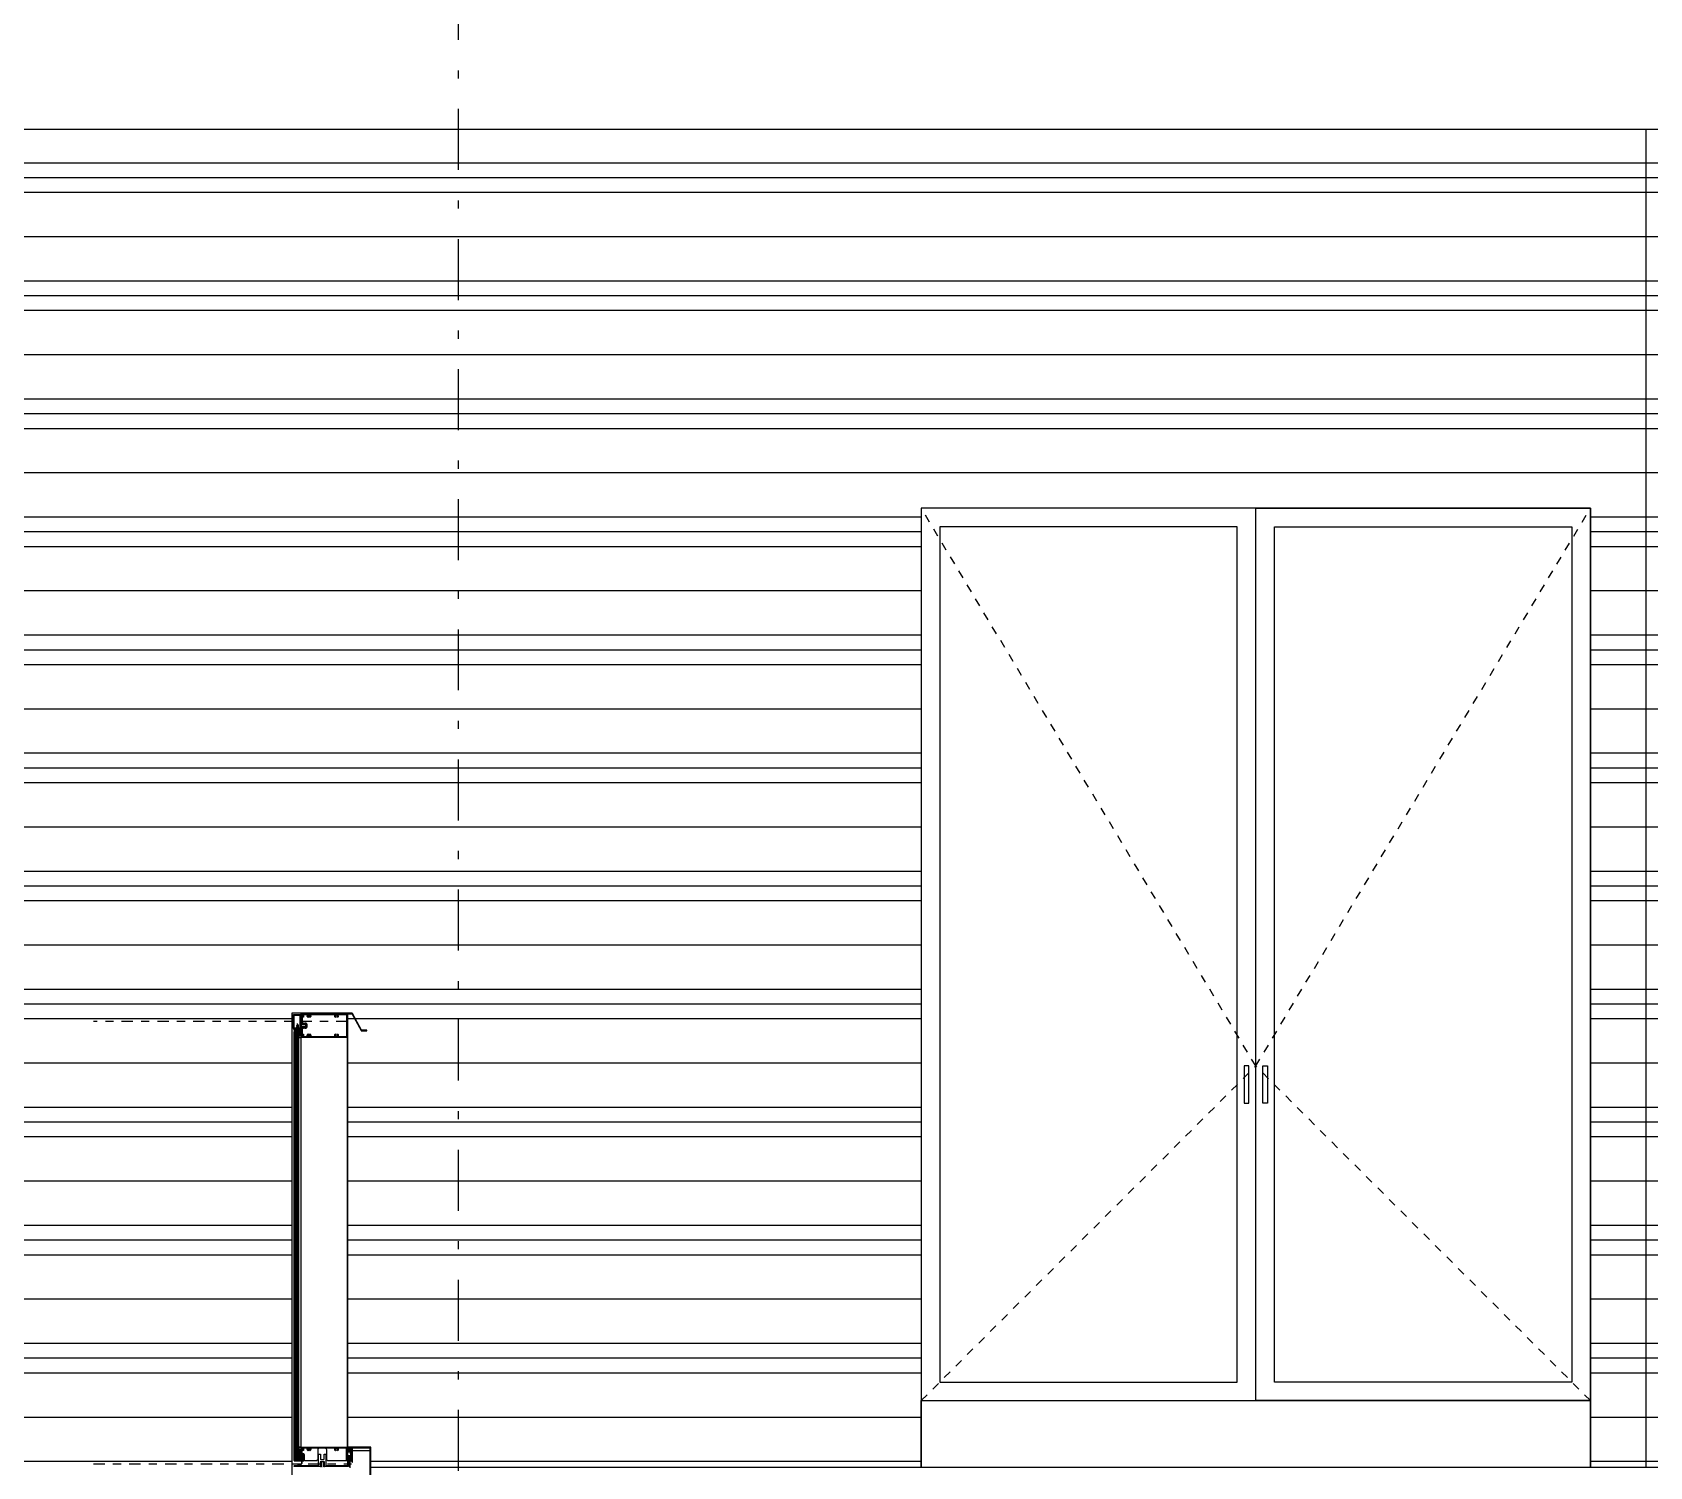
# Model space of a CAD drawing. Header units: millimetres. Extents: x -101 to 3415, y -52 to 1366.
# Drawn here: x 223.07 to 242.97, y 163.55 to 181.19 of the extents above; entities that cross this region are included whole.
import ezdxf

# ---------------------------------------------------------------- set-up
doc = ezdxf.new("R2010")
doc.units = ezdxf.units.MM
for name, pattern in [('CENTER3', [0.28, 0.14, -0.05, 0.04, -0.05]), ('DASHDOT2', [0.5, 0.25, -0.125, 0, -0.125]), ('HIDDEN8', [0.046875, 0.03125, -0.015625]), ('OCULTA2', [0.3, 0.2, -0.1])]:
    doc.linetypes.add(name, pattern=pattern)
doc.layers.add('00_ARQ', color=8, linetype='Continuous')
pattern_1 = [(180, (359.6271208, 177.1825633), (-0.0003629754005, 0.000725950801), [0, -0.000725950801])]
pattern_2 = [(180, (359.6271208, 177.1825633), (-0.0003629754005, 0.000725950801), [0, -0.000725950801])]

msp = doc.modelspace()

# ---------------------------------------------------------------- hatches: boundary and pattern name
at = {"layer": '00_ARQ'}
h = msp.add_hatch(dxfattribs=at)
h.set_pattern_fill('PLASTI', color=9, scale=0.228646)
h.set_pattern_definition([(0, (-3488.3955, -6.6233), (0, 1.4519016), []), (0, (-3488.3955, -6.4419), (0, 1.4519016), []), (0, (-3488.3955, -6.2604), (0, 1.4519016), []), (0, (-3488.3955, -5.7159), (0, 1.4519016), [])])
edge = h.paths.add_edge_path()
edge.add_line((226.265, 169.123), (226.265, 80.537))
edge.add_line((226.265, 80.537), (213.918, 80.537))
edge.add_line((213.918, 80.537), (213.918, 179.998))
edge.add_line((213.918, 179.998), (255.187, 179.998))
edge.add_line((255.187, 179.998), (255.187, 163.536))
edge.add_line((255.187, 163.536), (242.239, 163.536))
edge.add_line((242.239, 163.536), (242.239, 175.334))
edge.add_line((242.239, 175.334), (234.008, 175.334))
edge.add_line((234.008, 175.334), (234.008, 163.536))
edge.add_line((234.008, 163.536), (227.235, 163.536))
edge.add_line((227.235, 163.536), (227.235, 163.741))
edge.add_line((227.235, 163.741), (226.951, 163.741))
edge.add_line((226.951, 163.741), (226.951, 169.116))
edge.add_line((226.951, 169.116), (227.002, 169.116))
edge.add_arc((227.002, 169.111), 0.00457, 38.4506, 90, ccw=False)
edge.add_line((227.006, 169.114), (227.118, 168.91))
edge.add_arc((227.121, 168.912), 0.00343, 208.8256, 279.625)
edge.add_line((227.122, 168.908), (227.189, 168.908))
edge.add_line((227.189, 168.908), (227.189, 168.916))
edge.add_line((227.189, 168.916), (227.125, 168.916))
edge.add_arc((227.125, 168.92), 0.00457, 218.4506, 270, ccw=False)
edge.add_line((227.122, 168.917), (227.01, 169.121))
edge.add_arc((227.006, 169.12), 0.00343, 28.8256, 99.625)
edge.add_line((227.006, 169.123), (226.265, 169.123))
h = msp.add_hatch(dxfattribs=at)
h.set_pattern_fill('DOTS', color=9, scale=0.000411563, style=0)
h.set_pattern_definition([(180, (388.98877776, 167.0922384), (-0.0003266778605, 0.000653355721), [0, -0.000653355721])])
edge = h.paths.add_edge_path()
edge.add_ellipse((226.392, 169.09), major_axis=(-0.00411, 0.00411), ratio=1, start_angle=135, end_angle=225, ccw=False)
edge.add_line((226.392, 169.084), (226.391, 169.084))
edge.add_ellipse((226.391, 169.094), major_axis=(-0.00739, 0.00739), ratio=1, start_angle=89.8103, end_angle=135, ccw=False)
edge.add_ellipse((226.383, 169.086), major_axis=(-0.00123, 0.00123), ratio=1, start_angle=269.8103, end_angle=404.9987)
edge.add_line((226.381, 169.086), (226.381, 169.104))
edge.add_ellipse((226.383, 169.104), major_axis=(0.00123, 0.00123), ratio=1, start_angle=134.9987, end_angle=270.1897)
edge.add_ellipse((226.391, 169.095), major_axis=(0.00739, 0.00739), ratio=1, start_angle=45, end_angle=90.1897, ccw=False)
edge.add_line((226.391, 169.106), (226.392, 169.106))
edge.add_ellipse((226.392, 169.1), major_axis=(0.00411, 0.00411), ratio=1, start_angle=315, end_angle=405, ccw=False)
edge.add_line((226.398, 169.1), (226.398, 169.09))
edge = h.paths.add_edge_path()
edge.add_line((226.381, 169.066), (226.37, 169.066))
edge.add_line((226.37, 169.066), (226.37, 169.108))
edge.add_ellipse((226.373, 169.115), major_axis=(0.00547, 0.00547), ratio=1, start_angle=199.4665, end_angle=302.113)
edge.add_line((226.381, 169.113), (226.381, 169.066))
h = msp.add_hatch(dxfattribs=at)
h.set_pattern_fill('SELLADOR', color=9, scale=0.116152, angle=-90, style=0)
h.set_pattern_definition([(270, (384.3935976, 172.813208), (-0.001170883143, -0.000585441572), [0, -0.001170883143])])
edge = h.paths.add_edge_path()
edge.add_arc((226.287, 168.922), 0.0121, 65.2526, 98.5407)
edge.add_arc((226.244, 168.907), 0.0487, -13.4281, 33.5303, ccw=False)
edge.add_line((226.292, 168.896), (226.319, 168.896))
edge.add_line((226.319, 168.896), (226.334, 168.896))
edge.add_arc((226.334, 168.91), 0.0145, 90.0188, 270, ccw=False)
edge.add_line((226.334, 168.925), (226.292, 168.925))
h = msp.add_hatch(dxfattribs=at)
h.set_pattern_fill('HONEY', color=9, scale=0.001372, angle=90, style=0)
h.set_pattern_definition([(90, (384.4279665, 172.8132057), (0.00377215011, 0.00653355721), [0.0043557048, -0.0087114096]), (330, (384.4279665, 172.8132057), (0.00377215146, -0.00653355643), [0.0043557048, -0.0087114096]), (30, (384.4279665, 172.8132057), (0.00754430158, 7.8e-10), [-0.0087114096, 0.0043557048])])
edge = h.paths.add_edge_path()
edge.add_line((226.366, 168.925), (226.334, 168.925))
edge.add_arc((226.334, 168.91), 0.0145, 90, 270)
edge.add_line((226.334, 168.896), (226.366, 168.896))
edge.add_arc((226.366, 168.911), 0.0145, 270, 450)
h = msp.add_hatch(dxfattribs=at)
h.set_pattern_fill('DOTS', color=9, scale=0.000411563, angle=270, style=0)
h.set_pattern_definition([(270, (359.62721535, 173.6399615), (-0.000653355721, -0.0003266778605), [0, -0.000653355721])])
edge = h.paths.add_edge_path()
edge.add_ellipse((226.362, 168.672), major_axis=(-0.158, 0.158), ratio=1, start_angle=-49.8956, end_angle=-42.8609)
edge.add_line((226.353, 168.896), (226.353, 168.854))
edge.add_ellipse((226.368, 168.775), major_axis=(0.0573, 0.0573), ratio=1, start_angle=395.8805, end_angle=415.3746, ccw=False)
edge.add_line((226.381, 168.855), (226.381, 168.895))
h = msp.add_hatch(dxfattribs=at)
h.set_pattern_fill('DOTS', color=9, scale=0.000457292, style=0)
h.set_pattern_definition(pattern_1)
edge = h.paths.add_edge_path()
edge.add_ellipse((226.367, 163.825), major_axis=(-0.0501, 0.0501), ratio=1, start_angle=123.6723, end_angle=146.0075, ccw=False)
edge.add_line((226.353, 163.755), (226.353, 163.657))
edge.add_ellipse((226.367, 163.726), major_axis=(-0.0501, 0.0501), ratio=1, start_angle=123.6723, end_angle=146.0075)
edge.add_line((226.381, 163.657), (226.381, 163.755))
h = msp.add_hatch(dxfattribs=at)
h.set_pattern_fill('DOTS', color=9, scale=0.000457292, style=0)
h.set_pattern_definition(pattern_2)
edge = h.paths.add_edge_path()
edge.add_ellipse((226.367, 163.825), major_axis=(-0.0501, 0.0501), ratio=1, start_angle=123.6723, end_angle=146.0075, ccw=False)
edge.add_line((226.353, 163.755), (226.353, 163.657))
edge.add_ellipse((226.367, 163.726), major_axis=(-0.0501, 0.0501), ratio=1, start_angle=123.6723, end_angle=146.0075)
edge.add_line((226.381, 163.657), (226.381, 163.755))
h = msp.add_hatch(dxfattribs=at)
h.set_pattern_fill('DOTS', color=9, scale=0.000457292, style=0)
h.set_pattern_definition(pattern_1)
edge = h.paths.add_edge_path()
edge.add_line((226.292, 163.624), (226.312, 163.624))
edge.add_line((226.312, 163.624), (226.312, 163.655))
edge.add_line((226.312, 163.655), (226.292, 163.655))
edge.add_ellipse((226.228, 163.64), major_axis=(-0.0465, 0.0465), ratio=1, start_angle=211.5923, end_angle=238.7472, ccw=False)
h = msp.add_hatch(dxfattribs=at)
h.set_pattern_fill('DOTS', color=9, scale=0.000457292, style=0)
h.set_pattern_definition(pattern_2)
edge = h.paths.add_edge_path()
edge.add_line((226.292, 163.624), (226.312, 163.624))
edge.add_line((226.312, 163.624), (226.312, 163.655))
edge.add_line((226.312, 163.655), (226.292, 163.655))
edge.add_ellipse((226.228, 163.64), major_axis=(-0.0465, 0.0465), ratio=1, start_angle=211.5923, end_angle=238.7472, ccw=False)
h = msp.add_hatch(dxfattribs=at)
h.set_pattern_fill('CALZAS', color=9, scale=0.123451, style=0)
h.set_pattern_definition([(135, (366.214193, 157.547673), (0.016629262, 0.016629262), [0.12345054, -0.030862635, 0.06172527, -0.030862635]), (135, (366.216271, 157.549751), (0.016629262, 0.016629262), [0.154313174, -0.030862635, 0.030862635, -0.030862635]), (135, (366.21835, 157.55183), (0.016629262, 0.016629262), [0.092587904, -0.007715659, 0.015431317, -0.007715659]), (135, (366.221924, 157.555403), (0.016629262, 0.016629262), [0.24690108, -0.00771566]), (135, (366.224586, 157.558066), (0.016629262, 0.016629262), [0.0617252695, -0.0012345054, 0, -0.0012345054, 0, -0.0012345054])])
h.paths.add_polyline_path([(226.365, 163.655), (226.312, 163.655), (226.312, 163.624), (226.365, 163.624)])
h = msp.add_hatch(dxfattribs=at)
h.set_pattern_fill('CALZAS', color=9, scale=0.123451, style=0)
h.set_pattern_definition([(135, (366.214193, 157.547673), (0.016629262, 0.016629262), [0.12345054, -0.030862635, 0.06172527, -0.030862635]), (135, (366.216271, 157.549751), (0.016629262, 0.016629262), [0.154313174, -0.030862635, 0.030862635, -0.030862635]), (135, (366.21835, 157.55183), (0.016629262, 0.016629262), [0.092587904, -0.007715659, 0.015431317, -0.007715659]), (135, (366.221924, 157.555403), (0.016629262, 0.016629262), [0.24690108, -0.00771566]), (135, (366.224586, 157.558066), (0.016629262, 0.016629262), [0.0617252695, -0.0012345054, 0, -0.0012345054, 0, -0.0012345054])])
h.paths.add_polyline_path([(226.365, 163.655), (226.312, 163.655), (226.312, 163.624), (226.365, 163.624)])
h = msp.add_hatch(dxfattribs=at)
h.set_pattern_fill('HONEY', color=9, scale=0.001458, angle=90, style=0)
h.set_pattern_definition([(90, (380.9588537, 178.102034), (0.0040091729, 0.00694409282), [0.0046293952, -0.00925879043]), (330, (380.9588537, 178.102034), (0.00400917434, -0.00694409199), [0.0046293952, -0.00925879043]), (30, (380.9588537, 178.102034), (0.00801834724, 8.3e-10), [-0.00925879043, 0.0046293952])])
edge = h.paths.add_edge_path()
edge.add_line((226.341, 163.655), (226.329, 163.655))
edge.add_arc((226.329, 163.64), 0.0154, 90, 270)
edge.add_line((226.329, 163.624), (226.341, 163.624))
edge.add_arc((226.341, 163.64), 0.0154, 270, 450)
h = msp.add_hatch(dxfattribs=at)
h.set_pattern_fill('HONEY', color=9, scale=0.001458, angle=90, style=0)
h.set_pattern_definition([(90, (380.9588537, 178.102034), (0.0040091729, 0.00694409282), [0.0046293952, -0.00925879043]), (330, (380.9588537, 178.102034), (0.00400917434, -0.00694409199), [0.0046293952, -0.00925879043]), (30, (380.9588537, 178.102034), (0.00801834724, 8.3e-10), [-0.00925879043, 0.0046293952])])
edge = h.paths.add_edge_path()
edge.add_line((226.341, 163.655), (226.329, 163.655))
edge.add_arc((226.329, 163.64), 0.0154, 90, 270)
edge.add_line((226.329, 163.624), (226.341, 163.624))
edge.add_arc((226.341, 163.64), 0.0154, 270, 450)

# ---------------------------------------------------------------- linework, layer by layer
at = {"layer": '00_ARQ', "color": 9, "linetype": 'DASHDOT2', "ltscale": 3}
msp.add_line((228.314, 38.695), (228.314, 195.766), dxfattribs=at)
at = {"layer": '00_ARQ', "color": 9}
for p, q in [((242.925, 163.536), (242.925, 179.998)), ((226.338, 168.925), (226.332, 168.925)), ((226.37, 169.066), (226.381, 169.066)), ((226.326, 168.896), (226.319, 168.896))]:
    msp.add_line(p, q, dxfattribs=at)
for points in [[(226.381, 144.156), (226.381, 144.181, 0.414214), (226.379, 144.182, 0), (226.267, 144.182, 0.414214), (226.265, 144.181)], [(213.918, 80.537), (213.918, 179.998), (255.187, 179.998), (255.187, 163.536), (242.239, 163.536), (242.239, 175.334), (234.008, 175.334), (234.008, 163.536), (227.235, 163.536), (227.235, 163.741), (226.951, 163.741), (226.951, 169.116), (227.002, 169.116, -0.228798), (227.006, 169.114), (227.118, 168.91, 0.319138), (227.122, 168.908), (227.189, 168.908), (227.189, 168.916), (227.125, 168.916, -0.228798), (227.122, 168.917), (227.01, 169.121, 0.319138), (227.006, 169.123), (226.265, 169.123)], [(226.292, 168.933, 0.146277), (226.285, 168.934, -0.207811), (226.292, 168.896), (226.319, 168.896), (226.334, 168.896, -0.999836), (226.334, 168.925), (226.292, 168.925)], [(226.292, 168.934), (226.338, 168.934), (226.37, 168.934, 0.414214), (226.372, 168.936), (226.372, 169.016), (226.379, 169.016, -0.414214), (226.381, 169.015), (226.381, 168.99, 0.414214), (226.383, 168.989), (226.426, 168.989, 0.299044), (226.427, 168.99, -0.814098), (226.439, 168.987, -0.414214), (226.433, 168.981), (226.383, 168.981, 0.414214), (226.381, 168.98), (226.381, 168.961, 0.414214), (226.383, 168.96), (226.433, 168.96, -0.999975), (226.433, 168.948, -0.299206), (226.427, 168.951, 0.299044), (226.426, 168.952), (226.383, 168.952, 0.414214), (226.381, 168.951), (226.381, 168.927, -0.414214), (226.379, 168.925), (226.292, 168.925), (226.292, 168.934)], [(226.34, 168.981), (226.336, 168.988, 0.57735), (226.335, 168.988), (226.332, 168.983)], [(226.342, 168.977), (226.342, 168.978, 0.57735)], [(226.951, 168.896), (226.951, 163.617), (226.707, 163.617), (226.694, 163.631), (226.694, 163.752, 0.414214), (226.671, 163.775), (226.606, 163.775, 0.414214), (226.584, 163.752), (226.584, 163.631), (226.57, 163.617), (226.419, 163.617), (226.419, 163.694, 0.414214), (226.407, 163.705), (226.381, 163.705), (226.381, 168.896)], [(227.235, 163.403), (227.235, 163.786, 0.414214), (227.234, 163.787), (226.954, 163.787, 0.885714), (226.954, 163.779), (226.956, 163.779, -0.414214), (226.958, 163.778), (226.958, 163.774, 0.339454), (226.959, 163.772), (226.961, 163.772), (226.961, 163.772, 0.493145), (226.963, 163.773), (226.963, 163.778, -0.414214), (226.964, 163.779), (226.971, 163.779, -0.414214), (226.972, 163.778), (226.972, 163.751, -0.414214), (226.971, 163.75), (226.964, 163.75, -0.414214), (226.963, 163.751), (226.963, 163.756, 0.493145), (226.961, 163.757), (226.959, 163.756, 0.339454), (226.958, 163.755), (226.958, 163.75), (226.958, 163.742, 0.414214), (226.959, 163.741), (226.977, 163.741, 0.414214), (226.981, 163.744), (226.981, 163.778, -0.414214), (226.982, 163.779), (227, 163.779, -0.414214), (227.003, 163.775), (227.003, 163.625, -0.339454), (227.002, 163.624), (227.002, 163.623, 0.476993), (226.999, 163.617), (227.005, 163.605, -0.048406), (227.005, 163.605, 0.334993), (227.007, 163.604), (227.011, 163.604, 0.414214), (227.013, 163.605), (227.013, 163.771, -0.414214), (227.02, 163.778), (227.224, 163.778, -0.414214), (227.226, 163.776), (227.226, 163.403, 1)], [(226.292, 163.551), (226.292, 163.552, -0.414214), (226.3, 163.56), (226.589, 163.56, 0.414214), (226.593, 163.564), (226.593, 163.698, -0.414214), (226.594, 163.699), (226.616, 163.699, -0.414214), (226.617, 163.698), (226.617, 163.641, 0.414214), (226.621, 163.637), (226.633, 163.637, -0.131652), (226.634, 163.637), (226.639, 163.634, 0.267949), (226.64, 163.634), (226.646, 163.637, -0.131652), (226.646, 163.637), (226.659, 163.637, 0.414214), (226.663, 163.641), (226.663, 163.698, -0.414214), (226.664, 163.699), (226.683, 163.699, -0.414214), (226.685, 163.698), (226.685, 163.564, 0.414214), (226.688, 163.56), (226.949, 163.56, 0.414214), (226.952, 163.563), (226.952, 163.617, -0.046172), (226.952, 163.618), (226.955, 163.633, -1.01358), (226.964, 163.631), (226.961, 163.616, 0.048972), (226.961, 163.615), (226.961, 163.555, -0.414214), (226.957, 163.551), (226.669, 163.551, -0.414214), (226.666, 163.554), (226.666, 163.605, 0.414214), (226.662, 163.608), (226.618, 163.608, 0.414214), (226.614, 163.605), (226.614, 163.554, -0.414214), (226.61, 163.551), (226.292, 163.551)], [(226.292, 163.624), (226.292, 163.617), (226.38, 163.617, 0.414214), (226.382, 163.619), (226.382, 163.62, 0.414214), (226.38, 163.623), (226.375, 163.623, -0.414214), (226.373, 163.625), (226.373, 163.628, -0.414214), (226.375, 163.63), (226.404, 163.63, -0.414214), (226.406, 163.628), (226.406, 163.625, -0.414214), (226.404, 163.623), (226.399, 163.623, 0.414214), (226.397, 163.62), (226.397, 163.619, 0.414214), (226.399, 163.617), (226.41, 163.617, 0.414214), (226.412, 163.618), (226.412, 163.697, 0.414214), (226.41, 163.698), (226.393, 163.698, 0.414214), (226.391, 163.697), (226.391, 163.68, 0.414214), (226.393, 163.678), (226.395, 163.678, 0.414214), (226.397, 163.68), (226.397, 163.69, -0.414214), (226.398, 163.691), (226.404, 163.691, -0.414214), (226.406, 163.69), (226.406, 163.638, -0.414214), (226.404, 163.637), (226.398, 163.637, -0.414214), (226.397, 163.638), (226.397, 163.648, 0.414214), (226.395, 163.65), (226.393, 163.65, 0.414214), (226.391, 163.648), (226.391, 163.639, -0.414214), (226.39, 163.637), (226.367, 163.637, 0.414214), (226.365, 163.635), (226.365, 163.627, -0.414214), (226.363, 163.624), (226.292, 163.624)], [(226.633, 163.544, -0.414214), (226.629, 163.547), (226.629, 163.601, 0.414214), (226.622, 163.608), (226.621, 163.608, 0.414214), (226.617, 163.605), (226.617, 163.547, -0.414214), (226.614, 163.544)], [(226.666, 163.544, -0.414214), (226.662, 163.547), (226.662, 163.605, 0.414214), (226.659, 163.608), (226.658, 163.608, 0.414214), (226.651, 163.601), (226.651, 163.547, -0.414214), (226.647, 163.544)], [(226.981, 163.534), (226.981, 163.681, 0.414214), (226.98, 163.682), (226.959, 163.682, 0.414214), (226.958, 163.681), (226.958, 163.671, 0.414214), (226.959, 163.67), (226.962, 163.67, 0.414214), (226.963, 163.671), (226.963, 163.676, -0.414214), (226.965, 163.677), (226.969, 163.677, -0.414214), (226.97, 163.676), (226.97, 163.646, -0.414214), (226.969, 163.645), (226.965, 163.645, -0.414214), (226.963, 163.646), (226.963, 163.65, 0.414214), (226.962, 163.652), (226.959, 163.652, 0.414214), (226.958, 163.65), (226.958, 163.639, 0.414214), (226.959, 163.637), (226.969, 163.637, -0.414214), (226.97, 163.636), (226.97, 163.545, -0.414214)]]:
    msp.add_lwpolyline(points, format="xyb", dxfattribs=at)
for points in [[(238.123, 175.334), (234.008, 175.334), (234.008, 164.359), (238.123, 164.359)], [(238.123, 175.334), (242.239, 175.334), (242.239, 164.359), (238.123, 164.359)], [(237.895, 175.105), (234.236, 175.105), (234.236, 164.588), (237.895, 164.588)], [(238.352, 175.105), (242.01, 175.105), (242.01, 164.588), (238.352, 164.588)], [(226.285, 169.108), (226.372, 169.108), (226.372, 168.934), (226.285, 168.934)], [(226.293, 169.1), (226.363, 169.1), (226.363, 168.942), (226.293, 168.942)], [(226.329, 168.978), (226.342, 168.975), (226.345, 168.974), (226.345, 168.974), (226.342, 168.972), (226.328, 168.975), (226.326, 168.977), (226.326, 168.977)], [(226.328, 168.973), (226.342, 168.969), (226.345, 168.968), (226.345, 168.968), (226.342, 168.966), (226.328, 168.969), (226.326, 168.971), (226.326, 168.971)], [(226.328, 168.967), (226.342, 168.964), (226.345, 168.963), (226.345, 168.962), (226.342, 168.961), (226.328, 168.964), (226.326, 168.965), (226.326, 168.966)], [(226.328, 168.962), (226.342, 168.959), (226.345, 168.957), (226.345, 168.957), (226.342, 168.956), (226.328, 168.959), (226.326, 168.96), (226.326, 168.96)], [(226.332, 168.983), (226.34, 168.981), (226.344, 168.979), (226.344, 168.979), (226.342, 168.978), (226.33, 168.98), (226.328, 168.982), (226.328, 168.982)], [(238.037, 168.475), (237.98, 168.475), (237.98, 168.017), (238.037, 168.017)], [(238.209, 168.475), (238.266, 168.475), (238.266, 168.017), (238.209, 168.017)], [(234.008, 164.359), (242.239, 164.359), (242.239, 163.536), (234.008, 163.536)], [(226.365, 163.655), (226.312, 163.655), (226.312, 163.624), (226.365, 163.624)], [(226.365, 163.655), (226.312, 163.655), (226.312, 163.624), (226.365, 163.624)]]:
    msp.add_lwpolyline(points, close=True, dxfattribs=at)
at = {"layer": '00_ARQ', "color": 9, "linetype": 'OCULTA2', "ltscale": 0.5}
for points in [[(234.008, 164.359), (238.123, 168.475), (234.008, 175.334)], [(242.239, 164.359), (238.123, 168.475), (242.239, 175.334)]]:
    msp.add_lwpolyline(points, dxfattribs=at)
at = {"layer": '00_ARQ', "color": 9}
for points in [[(226.265, 169.123), (226.265, 80.537)], [(226.326, 168.977), (226.345, 168.974)], [(226.326, 168.977), (226.345, 168.974)], [(226.326, 168.971), (226.345, 168.968)], [(226.326, 168.971), (226.345, 168.968)], [(226.326, 168.966), (226.345, 168.963)], [(226.326, 168.965), (226.345, 168.962)], [(226.326, 168.96), (226.345, 168.957)], [(226.326, 168.96), (226.345, 168.957)], [(226.328, 168.982), (226.344, 168.979)], [(226.328, 168.982), (226.344, 168.979)], [(226.328, 168.975), (226.328, 168.973)], [(226.328, 168.969), (226.328, 168.967)], [(226.328, 168.964), (226.328, 168.962)], [(226.328, 168.959), (226.328, 168.956)], [(226.33, 168.98), (226.329, 168.978)], [(226.342, 168.977), (226.336, 168.977)], [(226.342, 168.975), (226.342, 168.977)], [(226.342, 168.969), (226.342, 168.972)], [(226.342, 168.964), (226.342, 168.966)], [(226.342, 168.959), (226.342, 168.961)], [(226.292, 163.655), (226.292, 168.896), (226.319, 168.896), (226.319, 163.655)], [(226.298, 163.655), (226.298, 168.896)], [(226.305, 163.655), (226.305, 168.896)], [(226.312, 163.655), (226.312, 168.896)], [(226.353, 163.655), (226.353, 168.896), (226.326, 168.896), (226.326, 163.655)], [(226.333, 163.655), (226.333, 168.896)], [(226.34, 163.655), (226.34, 168.896)], [(226.347, 163.655), (226.347, 168.896)]]:
    msp.add_lwpolyline(points, dxfattribs=at)
for points in [[(226.381, 169.104), (226.381, 169.113, -0.414214), (226.383, 169.116), (226.949, 169.116, -0.414214), (226.951, 169.114), (226.951, 168.827, -0.414214), (226.949, 168.825), (226.383, 168.825, -0.414214), (226.381, 168.828), (226.381, 168.837, -0.669376), (226.384, 168.838, 0.199773), (226.391, 168.835), (226.392, 168.835, 0.414214), (226.398, 168.841), (226.398, 168.851, 0.414214), (226.392, 168.857), (226.391, 168.857, 0.199773), (226.384, 168.854, -0.669376), (226.381, 168.855), (226.381, 168.941, -0.414214), (226.383, 168.943), (226.39, 168.943), (226.424, 168.951, -0.356258), (226.426, 168.95, 0.808797), (226.439, 168.953), (226.439, 168.988, 0.808797), (226.426, 168.991, -0.356258), (226.424, 168.99), (226.39, 168.998), (226.383, 168.998, -0.414214), (226.381, 169), (226.381, 169.086, -0.669376), (226.384, 169.087, 0.199773), (226.391, 169.084), (226.392, 169.084, 0.414214), (226.398, 169.09), (226.398, 169.1, 0.414214), (226.392, 169.106), (226.391, 169.106, 0.199773), (226.384, 169.103, -0.669376), (226.381, 169.104)], [(227.006, 169.123), (226.383, 169.123), (226.383, 169.116), (227.002, 169.116, -0.228798), (227.006, 169.114), (227.118, 168.91, 0.228798), (227.122, 168.908), (227.189, 168.908), (227.189, 168.916), (227.125, 168.916, -0.228798), (227.122, 168.917), (227.01, 169.121, 0.228798)], [(226.366, 168.925), (226.334, 168.925, 1), (226.334, 168.896), (226.366, 168.896, 1)], [(226.422, 169.003, -0.606882), (226.45, 168.988), (226.45, 168.953, -0.608426), (226.422, 168.938, 0.222929), (226.421, 168.938), (226.392, 168.931, 0.339454), (226.392, 168.93), (226.392, 168.869, 0.414214), (226.393, 168.867), (226.407, 168.867, -0.414214), (226.408, 168.866), (226.408, 168.838, 0.414214), (226.41, 168.836), (226.456, 168.836, 0.597055), (226.458, 168.84, -0.38562), (226.463, 168.869, -0.433937), (226.465, 168.869), (226.469, 168.863, -0.384737), (226.468, 168.861, 0.496289), (226.47, 168.842, -0.251974), (226.47, 168.841), (226.47, 168.838, 0.414214), (226.472, 168.836), (226.481, 168.836, 0.414214), (226.482, 168.838), (226.482, 168.841, -0.251973), (226.483, 168.842, 0.496295), (226.484, 168.861, -0.384687), (226.484, 168.863), (226.488, 168.869, -0.434031), (226.49, 168.869, -0.385613), (226.495, 168.84, 0.597063), (226.497, 168.836), (226.794, 168.836, 0.597023), (226.796, 168.84, -0.38562), (226.8, 168.869, -0.433937), (226.802, 168.869), (226.806, 168.863, -0.384737), (226.806, 168.861, 0.496289), (226.807, 168.842, -0.251974), (226.808, 168.841), (226.808, 168.838, 0.414214), (226.809, 168.836), (226.819, 168.836, 0.414214), (226.82, 168.838), (226.82, 168.841, -0.251973), (226.821, 168.842, 0.496295), (226.822, 168.861, -0.384687), (226.822, 168.863), (226.826, 168.869, -0.434031), (226.828, 168.869, -0.385613), (226.832, 168.84, 0.597036), (226.834, 168.836), (226.936, 168.836, 0.414214), (226.94, 168.84), (226.94, 169.101, 0.414214), (226.936, 169.105), (226.834, 169.105, 0.597049), (226.832, 169.101, -0.385613), (226.828, 169.072, -0.434031), (226.826, 169.072), (226.822, 169.078, -0.384687), (226.822, 169.08, 0.496295), (226.821, 169.099, -0.251973), (226.82, 169.1), (226.82, 169.103, 0.414214), (226.819, 169.105), (226.809, 169.105, 0.414214), (226.808, 169.103), (226.808, 169.1, -0.251974), (226.807, 169.099, 0.496289), (226.806, 169.08, -0.384737), (226.806, 169.078), (226.802, 169.072, -0.433937), (226.8, 169.072, -0.38562), (226.796, 169.101, 0.597036), (226.794, 169.105), (226.497, 169.105, 0.597066), (226.495, 169.101, -0.385613), (226.49, 169.072, -0.434031), (226.488, 169.072), (226.484, 169.078, -0.384687), (226.484, 169.08, 0.496295), (226.483, 169.099, -0.251973), (226.482, 169.1), (226.482, 169.103, 0.414214), (226.481, 169.105), (226.472, 169.105, 0.414214), (226.47, 169.103), (226.47, 169.1, -0.251974), (226.47, 169.099, 0.496289), (226.468, 169.08, -0.384737), (226.469, 169.078), (226.465, 169.072, -0.433937), (226.463, 169.072, -0.38562), (226.458, 169.101, 0.597055), (226.456, 169.105), (226.41, 169.105, 0.414214), (226.408, 169.103), (226.408, 169.075, -0.414214), (226.407, 169.074), (226.393, 169.074, 0.414214), (226.392, 169.073), (226.392, 169.011, 0.339454), (226.392, 169.01), (226.421, 169.003, 0.221837), (226.422, 169.003)], [(226.382, 168.852), (226.392, 168.85, 0.554492), (226.393, 168.85), (226.392, 168.855, -1), (226.395, 168.856), (226.398, 168.846), (226.395, 168.836, -1), (226.392, 168.837), (226.393, 168.842, 0.554492), (226.392, 168.843), (226.382, 168.841, 0.357068), (226.381, 168.839), (226.381, 168.833), (226.382, 168.825), (226.35, 168.825), (226.352, 168.833), (226.352, 168.846), (226.35, 168.854), (226.381, 168.854), (226.381, 168.853, 0.357068)], [(226.382, 168.825), (226.381, 168.833), (226.381, 168.839, -0.357068), (226.382, 168.841), (226.392, 168.843, -0.554492), (226.393, 168.842), (226.392, 168.837, 1), (226.395, 168.836), (226.398, 168.846), (226.395, 168.856, 1), (226.392, 168.855), (226.393, 168.85, -0.554492), (226.392, 168.85), (226.382, 168.852, -0.357068), (226.381, 168.853), (226.381, 168.854), (226.352, 168.854), (226.352, 168.846), (226.352, 168.846), (226.352, 168.833), (226.352, 168.833), (226.352, 168.825)], [(226.383, 163.76), (226.393, 163.763, -0.554492), (226.394, 163.762), (226.392, 163.757, 1), (226.396, 163.756), (226.398, 163.766), (226.396, 163.776, 1), (226.392, 163.775), (226.394, 163.77, -0.554492), (226.393, 163.77), (226.383, 163.772, -0.357068), (226.381, 163.773), (226.381, 163.779), (226.382, 163.787), (226.351, 163.787), (226.352, 163.779), (226.352, 163.766), (226.351, 163.758), (226.381, 163.758), (226.381, 163.759, -0.357068)], [(226.383, 163.76), (226.393, 163.763, -0.554492), (226.394, 163.762), (226.392, 163.757, 1), (226.396, 163.756), (226.398, 163.766), (226.396, 163.776, 1), (226.392, 163.775), (226.394, 163.77, -0.554492), (226.393, 163.77), (226.383, 163.772, -0.357068), (226.381, 163.773), (226.381, 163.779), (226.382, 163.787), (226.351, 163.787), (226.352, 163.779), (226.352, 163.766), (226.351, 163.758), (226.381, 163.758), (226.381, 163.759, -0.357068)], [(226.382, 163.787), (226.381, 163.779), (226.381, 163.773, 0.357068), (226.383, 163.772), (226.393, 163.77, 0.554492), (226.394, 163.77), (226.392, 163.775, -1), (226.396, 163.776), (226.398, 163.766), (226.396, 163.756, -1), (226.392, 163.757), (226.394, 163.762, 0.554492), (226.393, 163.763), (226.383, 163.76, 0.357068), (226.381, 163.759), (226.381, 163.758), (226.352, 163.758), (226.352, 163.766), (226.352, 163.766), (226.352, 163.779), (226.352, 163.779), (226.352, 163.787)], [(226.382, 163.787), (226.381, 163.779), (226.381, 163.773, 0.357068), (226.383, 163.772), (226.393, 163.77, 0.554492), (226.394, 163.77), (226.392, 163.775, -1), (226.396, 163.776), (226.398, 163.766), (226.396, 163.756, -1), (226.392, 163.757), (226.394, 163.762, 0.554492), (226.393, 163.763), (226.383, 163.76, 0.357068), (226.381, 163.759), (226.381, 163.758), (226.352, 163.758), (226.352, 163.766), (226.352, 163.766), (226.352, 163.779), (226.352, 163.779), (226.352, 163.787)], [(226.381, 163.775), (226.381, 163.785, -0.414214), (226.383, 163.787), (226.949, 163.787, -0.414214), (226.951, 163.786), (226.951, 163.738, 0.414214), (226.952, 163.736), (226.981, 163.736, 0.414214), (226.982, 163.737), (226.982, 163.776, -0.414214), (226.984, 163.777), (226.989, 163.777, -0.388119), (226.99, 163.776), (227.003, 163.625, -0.440799), (227.002, 163.624), (226.996, 163.624, 0.414214), (226.994, 163.622), (226.994, 163.614, -0.414214), (226.993, 163.613), (226.987, 163.613, -0.414214), (226.985, 163.614), (226.985, 163.631, -0.414214), (226.987, 163.633), (226.992, 163.633, 0.436505), (226.993, 163.634), (226.987, 163.724, 0.392268), (226.983, 163.727), (226.952, 163.727, 0.414214), (226.951, 163.726), (226.951, 163.618, -0.414214), (226.949, 163.617), (226.939, 163.617, -0.414214), (226.937, 163.618), (226.937, 163.775, 0.414214), (226.936, 163.776), (226.834, 163.776, 0.597049), (226.832, 163.772, -0.385613), (226.828, 163.743, -0.434031), (226.826, 163.743), (226.822, 163.749, -0.384687), (226.822, 163.751, 0.496295), (226.821, 163.77, -0.251973), (226.82, 163.771), (226.82, 163.775, 0.414214), (226.819, 163.776), (226.809, 163.776, 0.414214), (226.808, 163.775), (226.808, 163.771, -0.251974), (226.807, 163.77, 0.496289), (226.806, 163.751, -0.384737), (226.806, 163.749), (226.802, 163.743, -0.433937), (226.8, 163.743, -0.38562), (226.796, 163.772, 0.597036), (226.794, 163.776), (226.497, 163.776, 0.597066), (226.495, 163.772, -0.385613), (226.49, 163.743, -0.434031), (226.488, 163.743), (226.484, 163.749, -0.384687), (226.484, 163.751, 0.496295), (226.483, 163.77, -0.251973), (226.482, 163.771), (226.482, 163.775, 0.414214), (226.481, 163.776), (226.472, 163.776, 0.414214), (226.47, 163.775), (226.47, 163.771, -0.251974), (226.47, 163.77, 0.496289), (226.468, 163.751, -0.384737), (226.469, 163.749), (226.465, 163.743, -0.433937), (226.463, 163.743, -0.38562), (226.458, 163.772, 0.597055), (226.456, 163.776), (226.41, 163.776), (226.41, 163.776, 0.414214), (226.408, 163.775), (226.408, 163.746, -0.414214), (226.407, 163.745), (226.391, 163.745, 0.414214), (226.39, 163.744), (226.39, 163.679, 0.414214), (226.391, 163.678), (226.396, 163.678, 0.414214), (226.398, 163.679), (226.398, 163.688, -0.414214), (226.399, 163.689), (226.404, 163.689, -0.414214), (226.405, 163.688), (226.405, 163.672, -0.414214), (226.404, 163.67), (226.391, 163.67, 0.414214), (226.39, 163.669), (226.39, 163.659, 0.414214), (226.391, 163.658), (226.404, 163.658, -0.414214), (226.405, 163.656), (226.405, 163.64, -0.414214), (226.404, 163.639), (226.399, 163.639, -0.414214), (226.398, 163.64), (226.398, 163.649, 0.414214), (226.396, 163.65), (226.391, 163.65, 0.414214), (226.39, 163.649), (226.39, 163.64, -0.414214), (226.389, 163.639), (226.382, 163.639, -0.414214), (226.381, 163.64), (226.381, 163.757, -0.669376), (226.384, 163.758, 0.199773), (226.391, 163.755), (226.392, 163.755, 0.414214), (226.398, 163.761), (226.398, 163.771, 0.414214), (226.392, 163.777), (226.391, 163.777, 0.199773), (226.384, 163.774, -0.669376)], [(226.955, 163.766, 0.591036), (226.958, 163.769), (226.958, 163.77, -0.414214), (226.959, 163.772), (226.962, 163.772, 0.414214), (226.965, 163.775), (226.965, 163.778, -0.414214), (226.966, 163.779), (226.968, 163.779, -0.414214), (226.969, 163.778), (226.969, 163.751, -0.414214), (226.968, 163.75), (226.966, 163.75, -0.414214), (226.965, 163.751), (226.965, 163.754, 0.414214), (226.962, 163.757), (226.959, 163.757, -0.414214), (226.958, 163.758), (226.958, 163.76, 0.278716), (226.957, 163.762, -0.414339), (226.952, 163.767), (226.952, 163.777, -0.556465), (226.955, 163.777)], [(226.955, 163.766, 0.591036), (226.958, 163.769), (226.958, 163.77, -0.414214), (226.959, 163.772), (226.962, 163.772, 0.414214), (226.965, 163.775), (226.965, 163.778, -0.414214), (226.966, 163.779), (226.968, 163.779, -0.414214), (226.969, 163.778), (226.969, 163.751, -0.414214), (226.968, 163.75), (226.966, 163.75, -0.414214), (226.965, 163.751), (226.965, 163.754, 0.414214), (226.962, 163.757), (226.959, 163.757, -0.414214), (226.958, 163.758), (226.958, 163.76, 0.278716), (226.957, 163.762, -0.414339), (226.952, 163.767), (226.952, 163.777, -0.556465), (226.955, 163.777)], [(226.341, 163.655), (226.329, 163.655, 1), (226.329, 163.624), (226.341, 163.624, 1)], [(226.341, 163.655), (226.329, 163.655, 1), (226.329, 163.624), (226.341, 163.624, 1)], [(226.383, 163.622), (226.383, 163.615, 0.414214), (226.384, 163.614), (226.385, 163.614, -0.500693), (226.335, 163.563, 1.012767), (226.335, 163.561, 0.543944), (226.392, 163.614), (226.393, 163.614, 0.414214), (226.394, 163.615), (226.394, 163.622, -0.414214), (226.395, 163.623), (226.4, 163.623, 0.57735), (226.401, 163.624), (226.398, 163.629, 0.267949), (226.397, 163.63), (226.38, 163.63, 0.267949), (226.379, 163.629), (226.376, 163.624, 0.57735), (226.377, 163.623), (226.382, 163.623, -0.414214)], [(226.955, 163.657, -1), (226.958, 163.657), (226.958, 163.655, 0.414214), (226.959, 163.654), (226.962, 163.654, -0.414214), (226.965, 163.651), (226.965, 163.648, 0.414214), (226.966, 163.647), (226.968, 163.647, 0.414214), (226.969, 163.648), (226.969, 163.675, 0.414214), (226.968, 163.676), (226.966, 163.676, 0.414214), (226.965, 163.675), (226.965, 163.672, -0.414214), (226.962, 163.669), (226.959, 163.669, 0.414214), (226.958, 163.668), (226.958, 163.666, -0.278716), (226.957, 163.664, 0.414339), (226.952, 163.659), (226.952, 163.646, 1), (226.955, 163.646)], [(226.955, 163.657, -1), (226.958, 163.657), (226.958, 163.655, 0.414214), (226.959, 163.654), (226.962, 163.654, -0.414214), (226.965, 163.651), (226.965, 163.648, 0.414214), (226.966, 163.647), (226.968, 163.647, 0.414214), (226.969, 163.648), (226.969, 163.675, 0.414214), (226.968, 163.676), (226.966, 163.676, 0.414214), (226.965, 163.675), (226.965, 163.672, -0.414214), (226.962, 163.669), (226.959, 163.669, 0.414214), (226.958, 163.668), (226.958, 163.666, -0.278716), (226.957, 163.664, 0.414339), (226.952, 163.659), (226.952, 163.646, 1), (226.955, 163.646)]]:
    msp.add_lwpolyline(points, format="xyb", close=True, dxfattribs=at)
at = {"layer": '00_ARQ', "color": 9, "linetype": 'CENTER3'}
for points in [[(226.951, 169.021), (223.825, 169.021)], [(223.825, 163.58), (226.999, 163.58)]]:
    msp.add_lwpolyline(points, dxfattribs=at)
at = {"layer": '00_ARQ', "color": 9, "linetype": 'HIDDEN8'}
for points in [[(226.323, 168.933), (226.348, 168.933), (226.355, 168.925), (226.355, 168.925), (226.338, 168.925), (226.338, 168.929), (226.332, 168.929), (226.332, 168.925), (226.316, 168.925), (226.316, 168.925)], [(226.328, 168.956), (226.342, 168.953), (226.345, 168.952), (226.345, 168.951), (226.342, 168.95), (226.328, 168.953), (226.326, 168.955), (226.326, 168.955)], [(226.328, 168.951), (226.342, 168.948), (226.345, 168.946), (226.345, 168.946), (226.342, 168.945), (226.328, 168.948), (226.326, 168.949), (226.326, 168.95)], [(226.328, 168.945), (226.342, 168.942), (226.345, 168.941), (226.345, 168.941), (226.342, 168.939), (226.328, 168.942), (226.326, 168.944), (226.326, 168.944)], [(226.328, 168.94), (226.342, 168.937), (226.345, 168.936), (226.345, 168.935), (226.342, 168.934), (226.328, 168.937), (226.326, 168.938), (226.326, 168.939)]]:
    msp.add_lwpolyline(points, close=True, dxfattribs=at)
for points in [[(226.349, 168.925), (226.348, 168.925), (226.335, 168.931), (226.322, 168.925), (226.322, 168.925)], [(226.326, 168.955), (226.345, 168.952)], [(226.326, 168.955), (226.345, 168.951)], [(226.326, 168.95), (226.345, 168.946)], [(226.326, 168.949), (226.345, 168.946)], [(226.326, 168.944), (226.345, 168.941)], [(226.326, 168.944), (226.345, 168.941)], [(226.326, 168.939), (226.345, 168.936)], [(226.326, 168.938), (226.345, 168.935)], [(226.328, 168.953), (226.328, 168.951)], [(226.328, 168.953), (226.328, 168.951)], [(226.328, 168.948), (226.328, 168.945)], [(226.328, 168.942), (226.328, 168.94)], [(226.328, 168.937), (226.328, 168.933), (226.342, 168.933), (226.342, 168.934)], [(226.335, 168.914), (226.335, 168.999)], [(226.342, 168.953), (226.342, 168.956)], [(226.342, 168.948), (226.342, 168.95)], [(226.342, 168.948), (226.342, 168.95)], [(226.342, 168.942), (226.342, 168.945)], [(226.342, 168.937), (226.342, 168.939)]]:
    msp.add_lwpolyline(points, dxfattribs=at)
at = {"layer": '00_ARQ', "color": 9, "const_width": 0.00457}
msp.add_lwpolyline([(226.322, 163.655), (226.322, 168.896)], dxfattribs=at)
at = {"layer": '00_ARQ', "color": 9}
for centre, radius, start, end in [((226.373, 169.115), 0.00774, 244.4665, 347.113), ((226.362, 168.672), 0.224, 85.1044, 92.1391), ((226.368, 168.775), 0.081, 80.7907, 100.3746), ((226.367, 163.825), 0.0708, 258.6723, 281.0075), ((226.367, 163.825), 0.0708, 258.6723, 281.0075), ((226.228, 163.64), 0.0657, 346.5923, 13.7472), ((226.228, 163.64), 0.0657, 346.5923, 13.7472), ((226.367, 163.726), 0.0708, 258.6723, 281.0075), ((226.367, 163.726), 0.0708, 258.6723, 281.0075)]:
    msp.add_arc(centre, radius, start, end, dxfattribs=at)

doc.saveas('drawing.dxf')
